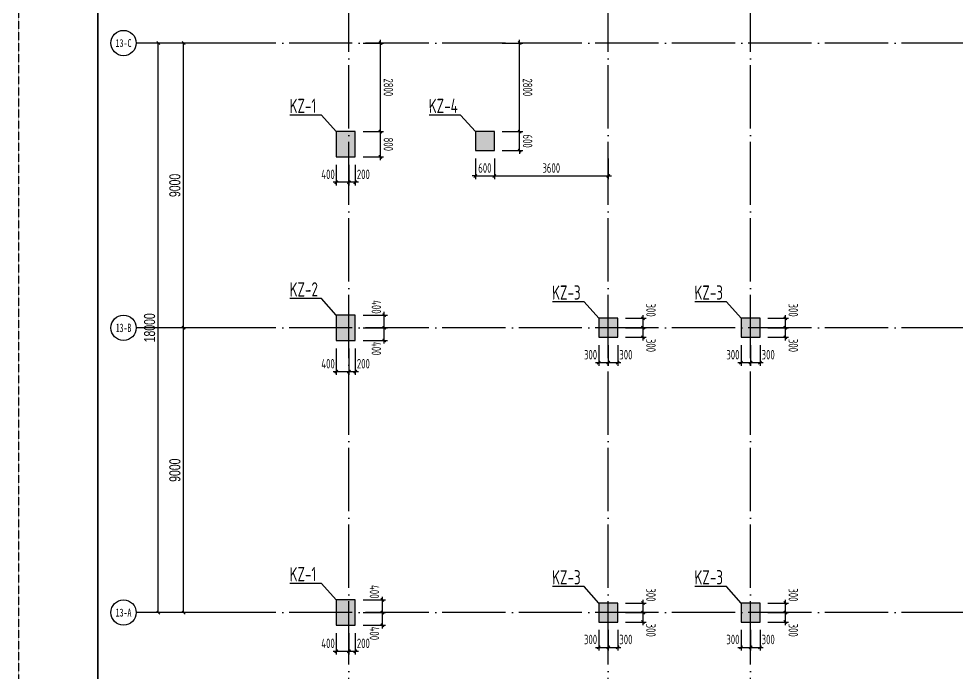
# Model space of a CAD drawing. Extents: x -67167 to 417929, y -86205 to 407116.
# Drawn here: x 73505 to 103177, y 113788 to 134472 of the extents above; entities that cross this region are included whole.
import ezdxf
from ezdxf.enums import TextEntityAlignment as Align

# ---------------------------------------------------------------- set-up
doc = ezdxf.new("R2010")
doc.units = 0
doc.header["$LTSCALE"] = 1000
doc.linetypes.add('DASH', pattern=[0.35, 0.25, -0.1])
doc.linetypes.add('DOTE', pattern=[2.42, 2, -0.2, 0.02, -0.2])
doc.layers.get('Defpoints').update_dxf_attribs({"color": 165})
for name, color, linetype in [('AXIS', 3, 'DOTE'), ('AXIS_TEXT', 7, 'Continuous'), ('COLU', 6, 'Continuous'), ('COLU_DIM', 3, 'Continuous'), ('COLU_HATCH', 251, 'Continuous'), ('COLU_NUM', 7, 'Continuous'), ('DIM', 3, 'Continuous'), ('s-beam', 4, 'DASH'), ('X-104 13#平面$0$01-标注_轴线坐标', 132, 'Continuous'), ('X-104 13#平面$0$02-TEXT_轴号', 7, 'Continuous')]:
    doc.layers.add(name, color=color, linetype=linetype)
doc.styles.add('COMPLEX', font='COMPLEX')
doc.styles.add('TSSD_Bold', font='tssdeng2.shx', dxfattribs={"width": 0.7, "bigfont": 'china.shx'})
doc.styles.add('TSSD_Dimension', font='Tssdeng.shx', dxfattribs={"width": 0.7, "bigfont": 'hztxt.shx'})
doc.styles.add('X-104 13#平面$0$_TCH_AXIS', font='STXIHEI.TTF', dxfattribs={"width": 0.75})
doc.styles.add('X-104 13#平面$0$_TCH_DIM_T3', font='', dxfattribs={"width": 0.705882})
doc.styles.get('X-104 13#平面$0$_TCH_DIM_T3').set_extended_font_data('FZXiHei I-Z08S')
doc.dimstyles.new('TSSD_100_100', dxfattribs={"dimtxt": 300, "dimasz": 100, "dimexe": 100, "dimexo": 250, "dimgap": 100, "dimtad": 1, "dimdec": 0, "dimzin": 0, "dimdsep": 46, "dimtxsty": 'TSSD_Dimension', "dimblk": 'ARCHTICK', "dimblk1": 'ARCHTICK', "dimblk2": 'ARCHTICK', "dimcen": 0, "dimdle": 100, "dimclrt": 7, "dimadec": 0, "dimazin": 0, "dimtfac": 1, "dimtdec": 0, "dimtix": 1, "dimtmove": 2, "dimatfit": 3, "dimfxl": 1, "dimtolj": 1, "dimtzin": 0, "dimarcsym": 0})
doc.dimstyles.new('X-104 13#平面$0$_TCH_ARCH&&100', dxfattribs={"dimtxt": 350, "dimasz": 100, "dimexe": 250, "dimexo": 300, "dimgap": 100, "dimtad": 1, "dimdec": 0, "dimzin": 0, "dimdsep": 46, "dimtxsty": 'X-104 13#平面$0$_TCH_DIM_T3', "dimblk": 'X-104 13#平面$0$_ArchTick', "dimcen": 0.09, "dimclrt": 7, "dimazin": 2, "dimtfac": 1, "dimtdec": 0, "dimtix": 1, "dimtmove": 2, "dimatfit": 3, "dimfxl": 1, "dimtolj": 1, "dimtzin": 0, "dimarcsym": 0})

# ---------------------------------------------------------------- blocks, each defined once
blk = doc.blocks.new('_AXISO')
blk.add_circle((0, 0), 0.5)
at = {"layer": 'AXIS_TEXT', "style": 'COMPLEX', "width": 1.041667}
blk.add_attdef('A', text='', height=0.56, dxfattribs=at).set_placement((-0.25, -0.28), (0.25, -0.28), align=Align.FIT)
blk = doc.blocks.new('X-104 13#平面$0$_ArchTick')
at = {"color": 0, "linetype": 'ByBlock', "const_width": 0.4}
blk.add_lwpolyline([(-0.5, -0.5), (0.5, 0.5)], dxfattribs=at)
blk = doc.blocks.new('*D132')
at = {"layer": 'Defpoints', "color": 0, "transparency": 16777216}
for p in [(77917, 133705), (81217, 133705), (81217, 115705)]:
    blk.add_point(p, dxfattribs=at)
at = {"layer": 'X-104 13#平面$0$01-标注_轴线坐标', "color": 0, "lineweight": -2, "transparency": 16777216}
for p, q in [((80917, 133705), (77667, 133705)), ((77917, 115705), (77917, 133705)), ((80917, 115705), (77667, 115705))]:
    blk.add_line(p, q, dxfattribs=at)
at = {"layer": 'X-104 13#平面$0$01-标注_轴线坐标', "color": 0, "lineweight": -2, "transparency": 16777216, "xscale": 100, "yscale": 100, "zscale": 100}
for p, rotation in [((77917, 133705), 90), ((77917, 115705), 270)]:
    blk.add_blockref('X-104 13#平面$0$_ArchTick', p, dxfattribs=dict(at, rotation=rotation))
at = {"layer": 'X-104 13#平面$0$01-标注_轴线坐标', "color": 7, "transparency": 16777216, "insert": (77642, 124705), "char_height": 350, "attachment_point": 5, "rotation": 90, "style": 'X-104 13#平面$0$_TCH_DIM_T3'}
blk.add_mtext('\\A1;18000', dxfattribs=at)
blk = doc.blocks.new('*D133')
at = {"layer": 'Defpoints', "color": 0, "transparency": 16777216}
for p in [(78717, 124705), (81217, 124705), (81217, 115705)]:
    blk.add_point(p, dxfattribs=at)
at = {"layer": 'X-104 13#平面$0$01-标注_轴线坐标', "color": 0, "lineweight": -2, "transparency": 16777216}
for p, q in [((80917, 124705), (78467, 124705)), ((78717, 115705), (78717, 124705)), ((80917, 115705), (78467, 115705))]:
    blk.add_line(p, q, dxfattribs=at)
at = {"layer": 'X-104 13#平面$0$01-标注_轴线坐标', "color": 0, "lineweight": -2, "transparency": 16777216, "xscale": 100, "yscale": 100, "zscale": 100}
for p, rotation in [((78717, 124705), 90), ((78717, 115705), 270)]:
    blk.add_blockref('X-104 13#平面$0$_ArchTick', p, dxfattribs=dict(at, rotation=rotation))
at = {"layer": 'X-104 13#平面$0$01-标注_轴线坐标', "color": 7, "transparency": 16777216, "insert": (78442, 120205), "char_height": 350, "attachment_point": 5, "rotation": 90, "style": 'X-104 13#平面$0$_TCH_DIM_T3'}
blk.add_mtext('\\A1;9000', dxfattribs=at)
blk = doc.blocks.new('*D134')
at = {"layer": 'Defpoints', "color": 0, "transparency": 16777216}
for p in [(78717, 133705), (81217, 133705), (81217, 124705)]:
    blk.add_point(p, dxfattribs=at)
at = {"layer": 'X-104 13#平面$0$01-标注_轴线坐标', "color": 0, "lineweight": -2, "transparency": 16777216}
for p, q in [((80917, 133705), (78467, 133705)), ((78717, 124705), (78717, 133705)), ((80917, 124705), (78467, 124705))]:
    blk.add_line(p, q, dxfattribs=at)
at = {"layer": 'X-104 13#平面$0$01-标注_轴线坐标', "color": 0, "lineweight": -2, "transparency": 16777216, "xscale": 100, "yscale": 100, "zscale": 100}
for p, rotation in [((78717, 133705), 90), ((78717, 124705), 270)]:
    blk.add_blockref('X-104 13#平面$0$_ArchTick', p, dxfattribs=dict(at, rotation=rotation))
at = {"layer": 'X-104 13#平面$0$01-标注_轴线坐标', "color": 7, "transparency": 16777216, "insert": (78442, 129205), "char_height": 350, "attachment_point": 5, "rotation": 90, "style": 'X-104 13#平面$0$_TCH_DIM_T3'}
blk.add_mtext('\\A1;9000', dxfattribs=at)
blk = doc.blocks.new('图框-A1')
for points, const_width in [([(0, 0), (841, 0), (841, 594), (0, 594)], 0.05), ([(766, 584), (25, 584), (25, 10), (766, 10)], 0.5)]:
    blk.add_lwpolyline(points, close=True, dxfattribs=dict(const_width=const_width))
at = {"const_width": 0.05}
blk.add_lwpolyline([(0, 297), (2, 297)], dxfattribs=at)
blk = doc.blocks.new('_ArchTick')
at = {"color": 0, "linetype": 'ByBlock', "const_width": 0.4}
blk.add_lwpolyline([(-0.5, -0.5), (0.5, 0.5)], dxfattribs=at)
blk = doc.blocks.new('*D156')
at = {"layer": 'COLU_DIM', "color": 0, "lineweight": -2, "transparency": 16777216}
for p, q in [((83542, 129855), (83542, 129205)), ((83942, 129855), (83942, 129205)), ((84042, 129305), (83442, 129305))]:
    blk.add_line(p, q, dxfattribs=at)
at = {"layer": 'Defpoints', "color": 0, "transparency": 16777216}
for p in [(83542, 130105), (83942, 130105), (83542, 129305)]:
    blk.add_point(p, dxfattribs=at)
at = {"layer": 'COLU_DIM', "color": 0, "lineweight": -2, "transparency": 16777216, "xscale": 100, "yscale": 100, "zscale": 100}
for p, rotation in [((83542, 129305), 180.0000006761821), ((83942, 129305), 6.761820703360399e-07)]:
    blk.add_blockref('_ArchTick', p, dxfattribs=dict(at, rotation=rotation))
at = {"layer": 'COLU_DIM', "color": 7, "transparency": 16777216, "insert": (83284, 129555), "char_height": 300, "attachment_point": 5, "rotation": 0, "style": 'TSSD_Dimension'}
blk.add_mtext('\\A1;400', dxfattribs=at)
blk = doc.blocks.new('*D157')
at = {"layer": 'COLU_DIM', "color": 0, "lineweight": -2, "transparency": 16777216}
for p, q in [((84392, 130905), (85042, 130905)), ((84942, 130005), (84942, 131005)), ((84392, 130105), (85042, 130105))]:
    blk.add_line(p, q, dxfattribs=at)
at = {"layer": 'Defpoints', "color": 0, "transparency": 16777216}
for p in [(84142, 130905), (84942, 130905), (84142, 130105)]:
    blk.add_point(p, dxfattribs=at)
at = {"layer": 'COLU_DIM', "color": 0, "lineweight": -2, "transparency": 16777216, "xscale": 100, "yscale": 100, "zscale": 100}
for p, rotation in [((84942, 130905), 90.00000067659894), ((84942, 130105), 270.0000006765989)]:
    blk.add_blockref('_ArchTick', p, dxfattribs=dict(at, rotation=rotation))
at = {"layer": 'COLU_DIM', "color": 7, "transparency": 16777216, "insert": (85192, 130505), "char_height": 300, "attachment_point": 5, "rotation": 270, "style": 'TSSD_Dimension'}
blk.add_mtext('\\A1;800', dxfattribs=at)
blk = doc.blocks.new('*D158')
at = {"layer": 'COLU_DIM', "color": 0, "lineweight": -2, "transparency": 16777216}
for p, q in [((87942, 130055), (87942, 129405)), ((88542, 130055), (88542, 129405)), ((87942, 129505), (87842, 129505)), ((87942, 129505), (88542, 129505)), ((88542, 129505), (88642, 129505))]:
    blk.add_line(p, q, dxfattribs=at)
at = {"layer": 'Defpoints', "color": 0, "transparency": 16777216}
for p in [(87942, 130305), (88542, 130305), (88542, 129505)]:
    blk.add_point(p, dxfattribs=at)
at = {"layer": 'COLU_DIM', "color": 0, "lineweight": -2, "transparency": 16777216, "xscale": 100, "yscale": 100, "zscale": 100}
for p, rotation in [((87942, 129505), 6.761820703360399e-07), ((88542, 129505), 180.0000006761821)]:
    blk.add_blockref('_ArchTick', p, dxfattribs=dict(at, rotation=rotation))
at = {"layer": 'COLU_DIM', "color": 7, "transparency": 16777216, "insert": (88242, 129755), "char_height": 300, "attachment_point": 5, "rotation": 0, "style": 'TSSD_Dimension'}
blk.add_mtext('\\A1;600', dxfattribs=at)
blk = doc.blocks.new('*D159')
at = {"layer": 'COLU_DIM', "color": 0, "lineweight": -2, "transparency": 16777216}
for p, q in [((88792, 130905), (89442, 130905)), ((89342, 130905), (89342, 131005)), ((89342, 130305), (89342, 130905)), ((88792, 130305), (89442, 130305)), ((89342, 130305), (89342, 130205))]:
    blk.add_line(p, q, dxfattribs=at)
at = {"layer": 'Defpoints', "color": 0, "transparency": 16777216}
for p in [(88542, 130905), (89342, 130905), (88542, 130305)]:
    blk.add_point(p, dxfattribs=at)
at = {"layer": 'COLU_DIM', "color": 0, "lineweight": -2, "transparency": 16777216, "xscale": 100, "yscale": 100, "zscale": 100}
for p, rotation in [((89342, 130905), 270.0000006765989), ((89342, 130305), 90.00000067659894)]:
    blk.add_blockref('_ArchTick', p, dxfattribs=dict(at, rotation=rotation))
at = {"layer": 'COLU_DIM', "color": 7, "transparency": 16777216, "insert": (89592, 130605), "char_height": 300, "attachment_point": 5, "rotation": 270, "style": 'TSSD_Dimension'}
blk.add_mtext('\\A1;600', dxfattribs=at)
blk = doc.blocks.new('*D162')
at = {"layer": 'COLU_DIM', "color": 0, "lineweight": -2, "transparency": 16777216}
for p, q in [((91842, 124155), (91842, 123505)), ((92142, 124155), (92142, 123505)), ((91742, 123605), (92242, 123605))]:
    blk.add_line(p, q, dxfattribs=at)
at = {"layer": 'Defpoints', "color": 0, "transparency": 16777216}
for p in [(91842, 124405), (92142, 124405), (92142, 123605)]:
    blk.add_point(p, dxfattribs=at)
at = {"layer": 'COLU_DIM', "color": 0, "lineweight": -2, "transparency": 16777216, "xscale": 100, "yscale": 100, "zscale": 100}
for p, rotation in [((91842, 123605), 180.0000006761821), ((92142, 123605), 6.761820577246511e-07)]:
    blk.add_blockref('_ArchTick', p, dxfattribs=dict(at, rotation=rotation))
at = {"layer": 'COLU_DIM', "color": 7, "transparency": 16777216, "insert": (91584, 123855), "char_height": 300, "attachment_point": 5, "rotation": 0, "style": 'TSSD_Dimension'}
blk.add_mtext('\\A1;300', dxfattribs=at)
blk = doc.blocks.new('*D163')
at = {"layer": 'COLU_DIM', "color": 0, "lineweight": -2, "transparency": 16777216}
for p, q in [((92142, 124155), (92142, 123505)), ((92442, 124155), (92442, 123505)), ((92042, 123605), (92542, 123605))]:
    blk.add_line(p, q, dxfattribs=at)
at = {"layer": 'Defpoints', "color": 0, "transparency": 16777216}
for p in [(92142, 124405), (92442, 124405), (92442, 123605)]:
    blk.add_point(p, dxfattribs=at)
at = {"layer": 'COLU_DIM', "color": 0, "lineweight": -2, "transparency": 16777216, "xscale": 100, "yscale": 100, "zscale": 100}
for p, rotation in [((92142, 123605), 180.0000006761821), ((92442, 123605), 6.761820577246511e-07)]:
    blk.add_blockref('_ArchTick', p, dxfattribs=dict(at, rotation=rotation))
at = {"layer": 'COLU_DIM', "color": 7, "transparency": 16777216, "insert": (92700, 123855), "char_height": 300, "attachment_point": 5, "rotation": 0, "style": 'TSSD_Dimension'}
blk.add_mtext('\\A1;300', dxfattribs=at)
blk = doc.blocks.new('*D164')
at = {"layer": 'COLU_DIM', "color": 0, "lineweight": -2, "transparency": 16777216}
for p, q in [((92692, 124705), (93342, 124705)), ((93242, 124305), (93242, 124805)), ((92692, 124405), (93342, 124405))]:
    blk.add_line(p, q, dxfattribs=at)
at = {"layer": 'Defpoints', "color": 0, "transparency": 16777216}
for p in [(92442, 124705), (93242, 124705), (92442, 124405)]:
    blk.add_point(p, dxfattribs=at)
at = {"layer": 'COLU_DIM', "color": 0, "lineweight": -2, "transparency": 16777216, "xscale": 100, "yscale": 100, "zscale": 100}
for p, rotation in [((93242, 124705), 90.00000067659894), ((93242, 124405), 270.0000006765989)]:
    blk.add_blockref('_ArchTick', p, dxfattribs=dict(at, rotation=rotation))
at = {"layer": 'COLU_DIM', "color": 7, "transparency": 16777216, "insert": (93492, 124147), "char_height": 300, "attachment_point": 5, "rotation": 270, "style": 'TSSD_Dimension'}
blk.add_mtext('\\A1;300', dxfattribs=at)
blk = doc.blocks.new('*D165')
at = {"layer": 'COLU_DIM', "color": 0, "lineweight": -2, "transparency": 16777216}
for p, q in [((92692, 125005), (93342, 125005)), ((93242, 124605), (93242, 125105)), ((92692, 124705), (93342, 124705))]:
    blk.add_line(p, q, dxfattribs=at)
at = {"layer": 'Defpoints', "color": 0, "transparency": 16777216}
for p in [(92442, 125005), (93242, 125005), (92442, 124705)]:
    blk.add_point(p, dxfattribs=at)
at = {"layer": 'COLU_DIM', "color": 0, "lineweight": -2, "transparency": 16777216, "xscale": 100, "yscale": 100, "zscale": 100}
for p, rotation in [((93242, 125005), 90.00000067659894), ((93242, 124705), 270.0000006765989)]:
    blk.add_blockref('_ArchTick', p, dxfattribs=dict(at, rotation=rotation))
at = {"layer": 'COLU_DIM', "color": 7, "transparency": 16777216, "insert": (93492, 125263), "char_height": 300, "attachment_point": 5, "rotation": 270, "style": 'TSSD_Dimension'}
blk.add_mtext('\\A1;300', dxfattribs=at)
blk = doc.blocks.new('*D166')
at = {"layer": 'COLU_DIM', "color": 0, "lineweight": -2, "transparency": 16777216}
for p, q in [((91842, 115155), (91842, 114505)), ((92142, 115155), (92142, 114505)), ((91742, 114605), (92242, 114605))]:
    blk.add_line(p, q, dxfattribs=at)
at = {"layer": 'Defpoints', "color": 0, "transparency": 16777216}
for p in [(91842, 115405), (92142, 115405), (92142, 114605)]:
    blk.add_point(p, dxfattribs=at)
at = {"layer": 'COLU_DIM', "color": 0, "lineweight": -2, "transparency": 16777216, "xscale": 100, "yscale": 100, "zscale": 100}
for p, rotation in [((91842, 114605), 180.0000006761821), ((92142, 114605), 6.761820577246511e-07)]:
    blk.add_blockref('_ArchTick', p, dxfattribs=dict(at, rotation=rotation))
at = {"layer": 'COLU_DIM', "color": 7, "transparency": 16777216, "insert": (91584, 114855), "char_height": 300, "attachment_point": 5, "rotation": 0, "style": 'TSSD_Dimension'}
blk.add_mtext('\\A1;300', dxfattribs=at)
blk = doc.blocks.new('*D167')
at = {"layer": 'COLU_DIM', "color": 0, "lineweight": -2, "transparency": 16777216}
for p, q in [((92142, 115155), (92142, 114505)), ((92442, 115155), (92442, 114505)), ((92042, 114605), (92542, 114605))]:
    blk.add_line(p, q, dxfattribs=at)
at = {"layer": 'Defpoints', "color": 0, "transparency": 16777216}
for p in [(92142, 115405), (92442, 115405), (92442, 114605)]:
    blk.add_point(p, dxfattribs=at)
at = {"layer": 'COLU_DIM', "color": 0, "lineweight": -2, "transparency": 16777216, "xscale": 100, "yscale": 100, "zscale": 100}
for p, rotation in [((92142, 114605), 180.0000006761821), ((92442, 114605), 6.761820577246511e-07)]:
    blk.add_blockref('_ArchTick', p, dxfattribs=dict(at, rotation=rotation))
at = {"layer": 'COLU_DIM', "color": 7, "transparency": 16777216, "insert": (92700, 114855), "char_height": 300, "attachment_point": 5, "rotation": 0, "style": 'TSSD_Dimension'}
blk.add_mtext('\\A1;300', dxfattribs=at)
blk = doc.blocks.new('*D168')
at = {"layer": 'COLU_DIM', "color": 0, "lineweight": -2, "transparency": 16777216}
for p, q in [((93242, 115305), (93242, 115805)), ((92692, 115705), (93342, 115705)), ((92692, 115405), (93342, 115405))]:
    blk.add_line(p, q, dxfattribs=at)
at = {"layer": 'Defpoints', "color": 0, "transparency": 16777216}
for p in [(92442, 115705), (93242, 115705), (92442, 115405)]:
    blk.add_point(p, dxfattribs=at)
at = {"layer": 'COLU_DIM', "color": 0, "lineweight": -2, "transparency": 16777216, "xscale": 100, "yscale": 100, "zscale": 100}
for p, rotation in [((93242, 115705), 90.00000067659894), ((93242, 115405), 270.0000006765989)]:
    blk.add_blockref('_ArchTick', p, dxfattribs=dict(at, rotation=rotation))
at = {"layer": 'COLU_DIM', "color": 7, "transparency": 16777216, "insert": (93492, 115147), "char_height": 300, "attachment_point": 5, "rotation": 270, "style": 'TSSD_Dimension'}
blk.add_mtext('\\A1;300', dxfattribs=at)
blk = doc.blocks.new('*D169')
at = {"layer": 'COLU_DIM', "color": 0, "lineweight": -2, "transparency": 16777216}
for p, q in [((93242, 115605), (93242, 116105)), ((92692, 116005), (93342, 116005)), ((92692, 115705), (93342, 115705))]:
    blk.add_line(p, q, dxfattribs=at)
at = {"layer": 'Defpoints', "color": 0, "transparency": 16777216}
for p in [(92442, 116005), (93242, 116005), (92442, 115705)]:
    blk.add_point(p, dxfattribs=at)
at = {"layer": 'COLU_DIM', "color": 0, "lineweight": -2, "transparency": 16777216, "xscale": 100, "yscale": 100, "zscale": 100}
for p, rotation in [((93242, 116005), 90.00000067659894), ((93242, 115705), 270.0000006765989)]:
    blk.add_blockref('_ArchTick', p, dxfattribs=dict(at, rotation=rotation))
at = {"layer": 'COLU_DIM', "color": 7, "transparency": 16777216, "insert": (93492, 116263), "char_height": 300, "attachment_point": 5, "rotation": 270, "style": 'TSSD_Dimension'}
blk.add_mtext('\\A1;300', dxfattribs=at)
blk = doc.blocks.new('*D170')
at = {"layer": 'COLU_DIM', "color": 0, "lineweight": -2, "transparency": 16777216}
for p, q in [((96342, 115155), (96342, 114505)), ((96642, 115155), (96642, 114505)), ((96242, 114605), (96742, 114605))]:
    blk.add_line(p, q, dxfattribs=at)
at = {"layer": 'Defpoints', "color": 0, "transparency": 16777216}
for p in [(96342, 115405), (96642, 115405), (96642, 114605)]:
    blk.add_point(p, dxfattribs=at)
at = {"layer": 'COLU_DIM', "color": 0, "lineweight": -2, "transparency": 16777216, "xscale": 100, "yscale": 100, "zscale": 100}
for p, rotation in [((96342, 114605), 180.0000006761821), ((96642, 114605), 6.761820577246511e-07)]:
    blk.add_blockref('_ArchTick', p, dxfattribs=dict(at, rotation=rotation))
at = {"layer": 'COLU_DIM', "color": 7, "transparency": 16777216, "insert": (96084, 114855), "char_height": 300, "attachment_point": 5, "rotation": 0, "style": 'TSSD_Dimension'}
blk.add_mtext('\\A1;300', dxfattribs=at)
blk = doc.blocks.new('*D171')
at = {"layer": 'COLU_DIM', "color": 0, "lineweight": -2, "transparency": 16777216}
for p, q in [((96642, 115155), (96642, 114505)), ((96942, 115155), (96942, 114505)), ((96542, 114605), (97042, 114605))]:
    blk.add_line(p, q, dxfattribs=at)
at = {"layer": 'Defpoints', "color": 0, "transparency": 16777216}
for p in [(96642, 115405), (96942, 115405), (96942, 114605)]:
    blk.add_point(p, dxfattribs=at)
at = {"layer": 'COLU_DIM', "color": 0, "lineweight": -2, "transparency": 16777216, "xscale": 100, "yscale": 100, "zscale": 100}
for p, rotation in [((96642, 114605), 180.0000006761821), ((96942, 114605), 6.761820577246511e-07)]:
    blk.add_blockref('_ArchTick', p, dxfattribs=dict(at, rotation=rotation))
at = {"layer": 'COLU_DIM', "color": 7, "transparency": 16777216, "insert": (97200, 114855), "char_height": 300, "attachment_point": 5, "rotation": 0, "style": 'TSSD_Dimension'}
blk.add_mtext('\\A1;300', dxfattribs=at)
blk = doc.blocks.new('*D172')
at = {"layer": 'COLU_DIM', "color": 0, "lineweight": -2, "transparency": 16777216}
for p, q in [((97742, 115305), (97742, 115805)), ((97192, 115705), (97842, 115705)), ((97192, 115405), (97842, 115405))]:
    blk.add_line(p, q, dxfattribs=at)
at = {"layer": 'Defpoints', "color": 0, "transparency": 16777216}
for p in [(96942, 115705), (97742, 115705), (96942, 115405)]:
    blk.add_point(p, dxfattribs=at)
at = {"layer": 'COLU_DIM', "color": 0, "lineweight": -2, "transparency": 16777216, "xscale": 100, "yscale": 100, "zscale": 100}
for p, rotation in [((97742, 115705), 90.00000067659894), ((97742, 115405), 270.0000006765989)]:
    blk.add_blockref('_ArchTick', p, dxfattribs=dict(at, rotation=rotation))
at = {"layer": 'COLU_DIM', "color": 7, "transparency": 16777216, "insert": (97992, 115147), "char_height": 300, "attachment_point": 5, "rotation": 270, "style": 'TSSD_Dimension'}
blk.add_mtext('\\A1;300', dxfattribs=at)
blk = doc.blocks.new('*D173')
at = {"layer": 'COLU_DIM', "color": 0, "lineweight": -2, "transparency": 16777216}
for p, q in [((97742, 115605), (97742, 116105)), ((97192, 116005), (97842, 116005)), ((97192, 115705), (97842, 115705))]:
    blk.add_line(p, q, dxfattribs=at)
at = {"layer": 'Defpoints', "color": 0, "transparency": 16777216}
for p in [(96942, 116005), (97742, 116005), (96942, 115705)]:
    blk.add_point(p, dxfattribs=at)
at = {"layer": 'COLU_DIM', "color": 0, "lineweight": -2, "transparency": 16777216, "xscale": 100, "yscale": 100, "zscale": 100}
for p, rotation in [((97742, 116005), 90.00000067659894), ((97742, 115705), 270.0000006765989)]:
    blk.add_blockref('_ArchTick', p, dxfattribs=dict(at, rotation=rotation))
at = {"layer": 'COLU_DIM', "color": 7, "transparency": 16777216, "insert": (97992, 116263), "char_height": 300, "attachment_point": 5, "rotation": 270, "style": 'TSSD_Dimension'}
blk.add_mtext('\\A1;300', dxfattribs=at)
blk = doc.blocks.new('*D186')
at = {"layer": 'COLU_DIM', "color": 0, "lineweight": -2, "transparency": 16777216}
for p, q in [((96342, 124155), (96342, 123505)), ((96642, 124155), (96642, 123505)), ((96242, 123605), (96742, 123605))]:
    blk.add_line(p, q, dxfattribs=at)
at = {"layer": 'Defpoints', "color": 0, "transparency": 16777216}
for p in [(96342, 124405), (96642, 124405), (96642, 123605)]:
    blk.add_point(p, dxfattribs=at)
at = {"layer": 'COLU_DIM', "color": 0, "lineweight": -2, "transparency": 16777216, "xscale": 100, "yscale": 100, "zscale": 100}
for p, rotation in [((96342, 123605), 180.0000006761821), ((96642, 123605), 6.761820577246511e-07)]:
    blk.add_blockref('_ArchTick', p, dxfattribs=dict(at, rotation=rotation))
at = {"layer": 'COLU_DIM', "color": 7, "transparency": 16777216, "insert": (96084, 123855), "char_height": 300, "attachment_point": 5, "rotation": 0, "style": 'TSSD_Dimension'}
blk.add_mtext('\\A1;300', dxfattribs=at)
blk = doc.blocks.new('*D187')
at = {"layer": 'COLU_DIM', "color": 0, "lineweight": -2, "transparency": 16777216}
for p, q in [((96642, 124155), (96642, 123505)), ((96942, 124155), (96942, 123505)), ((96542, 123605), (97042, 123605))]:
    blk.add_line(p, q, dxfattribs=at)
at = {"layer": 'Defpoints', "color": 0, "transparency": 16777216}
for p in [(96642, 124405), (96942, 124405), (96942, 123605)]:
    blk.add_point(p, dxfattribs=at)
at = {"layer": 'COLU_DIM', "color": 0, "lineweight": -2, "transparency": 16777216, "xscale": 100, "yscale": 100, "zscale": 100}
for p, rotation in [((96642, 123605), 180.0000006761821), ((96942, 123605), 6.761820577246511e-07)]:
    blk.add_blockref('_ArchTick', p, dxfattribs=dict(at, rotation=rotation))
at = {"layer": 'COLU_DIM', "color": 7, "transparency": 16777216, "insert": (97200, 123855), "char_height": 300, "attachment_point": 5, "rotation": 0, "style": 'TSSD_Dimension'}
blk.add_mtext('\\A1;300', dxfattribs=at)
blk = doc.blocks.new('*D188')
at = {"layer": 'COLU_DIM', "color": 0, "lineweight": -2, "transparency": 16777216}
for p, q in [((97192, 124705), (97842, 124705)), ((97742, 124305), (97742, 124805)), ((97192, 124405), (97842, 124405))]:
    blk.add_line(p, q, dxfattribs=at)
at = {"layer": 'Defpoints', "color": 0, "transparency": 16777216}
for p in [(96942, 124705), (97742, 124705), (96942, 124405)]:
    blk.add_point(p, dxfattribs=at)
at = {"layer": 'COLU_DIM', "color": 0, "lineweight": -2, "transparency": 16777216, "xscale": 100, "yscale": 100, "zscale": 100}
for p, rotation in [((97742, 124705), 90.00000067659894), ((97742, 124405), 270.0000006765989)]:
    blk.add_blockref('_ArchTick', p, dxfattribs=dict(at, rotation=rotation))
at = {"layer": 'COLU_DIM', "color": 7, "transparency": 16777216, "insert": (97992, 124147), "char_height": 300, "attachment_point": 5, "rotation": 270, "style": 'TSSD_Dimension'}
blk.add_mtext('\\A1;300', dxfattribs=at)
blk = doc.blocks.new('*D189')
at = {"layer": 'COLU_DIM', "color": 0, "lineweight": -2, "transparency": 16777216}
for p, q in [((97192, 125005), (97842, 125005)), ((97742, 124605), (97742, 125105)), ((97192, 124705), (97842, 124705))]:
    blk.add_line(p, q, dxfattribs=at)
at = {"layer": 'Defpoints', "color": 0, "transparency": 16777216}
for p in [(96942, 125005), (97742, 125005), (96942, 124705)]:
    blk.add_point(p, dxfattribs=at)
at = {"layer": 'COLU_DIM', "color": 0, "lineweight": -2, "transparency": 16777216, "xscale": 100, "yscale": 100, "zscale": 100}
for p, rotation in [((97742, 125005), 90.00000067659894), ((97742, 124705), 270.0000006765989)]:
    blk.add_blockref('_ArchTick', p, dxfattribs=dict(at, rotation=rotation))
at = {"layer": 'COLU_DIM', "color": 7, "transparency": 16777216, "insert": (97992, 125263), "char_height": 300, "attachment_point": 5, "rotation": 270, "style": 'TSSD_Dimension'}
blk.add_mtext('\\A1;300', dxfattribs=at)
blk = doc.blocks.new('*D202')
at = {"layer": 'COLU_DIM', "color": 0, "lineweight": -2, "transparency": 16777216}
for p, q in [((83942, 129855), (83942, 129205)), ((84142, 129855), (84142, 129205)), ((84242, 129305), (83842, 129305))]:
    blk.add_line(p, q, dxfattribs=at)
at = {"layer": 'Defpoints', "color": 0, "transparency": 16777216}
for p in [(83942, 130105), (84142, 130105), (83942, 129305)]:
    blk.add_point(p, dxfattribs=at)
at = {"layer": 'COLU_DIM', "color": 0, "lineweight": -2, "transparency": 16777216, "xscale": 100, "yscale": 100, "zscale": 100}
for p, rotation in [((83942, 129305), 180.0000006761821), ((84142, 129305), 6.761820703360399e-07)]:
    blk.add_blockref('_ArchTick', p, dxfattribs=dict(at, rotation=rotation))
at = {"layer": 'COLU_DIM', "color": 7, "transparency": 16777216, "insert": (84400, 129555), "char_height": 300, "attachment_point": 5, "rotation": 0, "style": 'TSSD_Dimension'}
blk.add_mtext('\\A1;200', dxfattribs=at)
blk = doc.blocks.new('*D203')
at = {"layer": 'Defpoints', "color": 0, "transparency": 16777216}
for p in [(84142, 133705), (84942, 133705), (84142, 130905)]:
    blk.add_point(p, dxfattribs=at)
at = {"layer": 'DIM', "color": 0, "lineweight": -2, "transparency": 16777216}
for p, q in [((84392, 133705), (85042, 133705)), ((84942, 130805), (84942, 133805)), ((84392, 130905), (85042, 130905))]:
    blk.add_line(p, q, dxfattribs=at)
at = {"layer": 'DIM', "color": 0, "lineweight": -2, "transparency": 16777216, "xscale": 100, "yscale": 100, "zscale": 100}
for p, rotation in [((84942, 133705), 90.00000067659894), ((84942, 130905), 270.0000006765989)]:
    blk.add_blockref('_ArchTick', p, dxfattribs=dict(at, rotation=rotation))
at = {"layer": 'DIM', "color": 7, "transparency": 16777216, "insert": (85192, 132305), "char_height": 300, "attachment_point": 5, "rotation": 270, "style": 'TSSD_Dimension'}
blk.add_mtext('\\A1;2800', dxfattribs=at)
blk = doc.blocks.new('*D204')
at = {"layer": 'Defpoints', "color": 0, "transparency": 16777216}
for p in [(88542, 133705), (89342, 133705), (88542, 130905)]:
    blk.add_point(p, dxfattribs=at)
at = {"layer": 'DIM', "color": 0, "lineweight": -2, "transparency": 16777216}
for p, q in [((88792, 133705), (89442, 133705)), ((89342, 130805), (89342, 133805)), ((88792, 130905), (89442, 130905))]:
    blk.add_line(p, q, dxfattribs=at)
at = {"layer": 'DIM', "color": 0, "lineweight": -2, "transparency": 16777216, "xscale": 100, "yscale": 100, "zscale": 100}
for p, rotation in [((89342, 133705), 90.00000067659894), ((89342, 130905), 270.0000006765989)]:
    blk.add_blockref('_ArchTick', p, dxfattribs=dict(at, rotation=rotation))
at = {"layer": 'DIM', "color": 7, "transparency": 16777216, "insert": (89592, 132305), "char_height": 300, "attachment_point": 5, "rotation": 270, "style": 'TSSD_Dimension'}
blk.add_mtext('\\A1;2800', dxfattribs=at)
blk = doc.blocks.new('*D205')
at = {"layer": 'Defpoints', "color": 0, "transparency": 16777216}
for p in [(88542, 130305), (92142, 130305), (92142, 129505)]:
    blk.add_point(p, dxfattribs=at)
at = {"layer": 'DIM', "color": 0, "lineweight": -2, "transparency": 16777216}
for p, q in [((88542, 130055), (88542, 129405)), ((92142, 130055), (92142, 129405)), ((88442, 129505), (92242, 129505))]:
    blk.add_line(p, q, dxfattribs=at)
at = {"layer": 'DIM', "color": 0, "lineweight": -2, "transparency": 16777216, "xscale": 100, "yscale": 100, "zscale": 100}
for p, rotation in [((88542, 129505), 180.0000006761821), ((92142, 129505), 6.761820577246511e-07)]:
    blk.add_blockref('_ArchTick', p, dxfattribs=dict(at, rotation=rotation))
at = {"layer": 'DIM', "color": 7, "transparency": 16777216, "insert": (90342, 129755), "char_height": 300, "attachment_point": 5, "rotation": 0, "style": 'TSSD_Dimension'}
blk.add_mtext('\\A1;3600', dxfattribs=at)
blk = doc.blocks.new('*D206')
at = {"layer": 'Defpoints', "color": 0, "transparency": 16777216}
for p in [(83542, 124305), (83942, 124305), (83942, 123319)]:
    blk.add_point(p, dxfattribs=at)
at = {"layer": 'DIM', "color": 0, "lineweight": -2, "transparency": 16777216}
for p, q in [((83542, 124055), (83542, 123219)), ((83942, 124055), (83942, 123219)), ((83442, 123319), (84042, 123319))]:
    blk.add_line(p, q, dxfattribs=at)
at = {"layer": 'DIM', "color": 0, "lineweight": -2, "transparency": 16777216, "xscale": 100, "yscale": 100, "zscale": 100}
for p, rotation in [((83542, 123319), 180.0000006761821), ((83942, 123319), 6.761820577246511e-07)]:
    blk.add_blockref('_ArchTick', p, dxfattribs=dict(at, rotation=rotation))
at = {"layer": 'DIM', "color": 7, "transparency": 16777216, "insert": (83284, 123569), "char_height": 300, "attachment_point": 5, "rotation": 0, "style": 'TSSD_Dimension'}
blk.add_mtext('\\A1;400', dxfattribs=at)
blk = doc.blocks.new('*D207')
at = {"layer": 'Defpoints', "color": 0, "transparency": 16777216}
for p in [(83942, 124305), (84142, 124305), (84142, 123319)]:
    blk.add_point(p, dxfattribs=at)
at = {"layer": 'DIM', "color": 0, "lineweight": -2, "transparency": 16777216}
for p, q in [((83942, 124055), (83942, 123219)), ((84142, 124055), (84142, 123219)), ((83842, 123319), (84242, 123319))]:
    blk.add_line(p, q, dxfattribs=at)
at = {"layer": 'DIM', "color": 0, "lineweight": -2, "transparency": 16777216, "xscale": 100, "yscale": 100, "zscale": 100}
for p, rotation in [((83942, 123319), 180.0000006761821), ((84142, 123319), 6.761820577246511e-07)]:
    blk.add_blockref('_ArchTick', p, dxfattribs=dict(at, rotation=rotation))
at = {"layer": 'DIM', "color": 7, "transparency": 16777216, "insert": (84400, 123569), "char_height": 300, "attachment_point": 5, "rotation": 0, "style": 'TSSD_Dimension'}
blk.add_mtext('\\A1;200', dxfattribs=at)
blk = doc.blocks.new('*D208')
at = {"layer": 'Defpoints', "color": 0, "transparency": 16777216}
for p in [(84142, 124705), (85060, 124705), (84142, 124305)]:
    blk.add_point(p, dxfattribs=at)
at = {"layer": 'DIM', "color": 0, "lineweight": -2, "transparency": 16777216}
for p, q in [((84392, 124705), (85160, 124705)), ((85060, 124205), (85060, 124805)), ((84392, 124305), (85160, 124305))]:
    blk.add_line(p, q, dxfattribs=at)
at = {"layer": 'DIM', "color": 0, "lineweight": -2, "transparency": 16777216, "xscale": 100, "yscale": 100, "zscale": 100}
for p, rotation in [((85060, 124705), 90.00000067659894), ((85060, 124305), 270.0000006765989)]:
    blk.add_blockref('_ArchTick', p, dxfattribs=dict(at, rotation=rotation))
at = {"layer": 'DIM', "color": 7, "transparency": 16777216, "insert": (84810, 124047), "char_height": 300, "attachment_point": 5, "rotation": 270, "style": 'TSSD_Dimension'}
blk.add_mtext('\\A1;400', dxfattribs=at)
blk = doc.blocks.new('*D209')
at = {"layer": 'Defpoints', "color": 0, "transparency": 16777216}
for p in [(84142, 125105), (85060, 125105), (84142, 124705)]:
    blk.add_point(p, dxfattribs=at)
at = {"layer": 'DIM', "color": 0, "lineweight": -2, "transparency": 16777216}
for p, q in [((84392, 125105), (85160, 125105)), ((85060, 124605), (85060, 125205)), ((84392, 124705), (85160, 124705))]:
    blk.add_line(p, q, dxfattribs=at)
at = {"layer": 'DIM', "color": 0, "lineweight": -2, "transparency": 16777216, "xscale": 100, "yscale": 100, "zscale": 100}
for p, rotation in [((85060, 125105), 90.00000067659894), ((85060, 124705), 270.0000006765989)]:
    blk.add_blockref('_ArchTick', p, dxfattribs=dict(at, rotation=rotation))
at = {"layer": 'DIM', "color": 7, "transparency": 16777216, "insert": (84810, 125363), "char_height": 300, "attachment_point": 5, "rotation": 270, "style": 'TSSD_Dimension'}
blk.add_mtext('\\A1;400', dxfattribs=at)
blk = doc.blocks.new('*D210')
at = {"layer": 'Defpoints', "color": 0, "transparency": 16777216}
for p in [(83542, 115305), (83942, 115305), (83942, 114482)]:
    blk.add_point(p, dxfattribs=at)
at = {"layer": 'DIM', "color": 0, "lineweight": -2, "transparency": 16777216}
for p, q in [((83542, 115055), (83542, 114382)), ((83942, 115055), (83942, 114382)), ((83442, 114482), (84042, 114482))]:
    blk.add_line(p, q, dxfattribs=at)
at = {"layer": 'DIM', "color": 0, "lineweight": -2, "transparency": 16777216, "xscale": 100, "yscale": 100, "zscale": 100}
for p, rotation in [((83542, 114482), 180.0000006761821), ((83942, 114482), 6.761820577246511e-07)]:
    blk.add_blockref('_ArchTick', p, dxfattribs=dict(at, rotation=rotation))
at = {"layer": 'DIM', "color": 7, "transparency": 16777216, "insert": (83284, 114732), "char_height": 300, "attachment_point": 5, "rotation": 0, "style": 'TSSD_Dimension'}
blk.add_mtext('\\A1;400', dxfattribs=at)
blk = doc.blocks.new('*D211')
at = {"layer": 'Defpoints', "color": 0, "transparency": 16777216}
for p in [(83942, 115305), (84142, 115305), (84142, 114482)]:
    blk.add_point(p, dxfattribs=at)
at = {"layer": 'DIM', "color": 0, "lineweight": -2, "transparency": 16777216}
for p, q in [((83942, 115055), (83942, 114382)), ((84142, 115055), (84142, 114382)), ((83842, 114482), (84242, 114482))]:
    blk.add_line(p, q, dxfattribs=at)
at = {"layer": 'DIM', "color": 0, "lineweight": -2, "transparency": 16777216, "xscale": 100, "yscale": 100, "zscale": 100}
for p, rotation in [((83942, 114482), 180.0000006761821), ((84142, 114482), 6.761820577246511e-07)]:
    blk.add_blockref('_ArchTick', p, dxfattribs=dict(at, rotation=rotation))
at = {"layer": 'DIM', "color": 7, "transparency": 16777216, "insert": (84400, 114732), "char_height": 300, "attachment_point": 5, "rotation": 0, "style": 'TSSD_Dimension'}
blk.add_mtext('\\A1;200', dxfattribs=at)
blk = doc.blocks.new('*D212')
at = {"layer": 'Defpoints', "color": 0, "transparency": 16777216}
for p in [(84142, 115705), (85001, 115705), (84142, 115305)]:
    blk.add_point(p, dxfattribs=at)
at = {"layer": 'DIM', "color": 0, "lineweight": -2, "transparency": 16777216}
for p, q in [((85001, 115205), (85001, 115805)), ((84392, 115705), (85101, 115705)), ((84392, 115305), (85101, 115305))]:
    blk.add_line(p, q, dxfattribs=at)
at = {"layer": 'DIM', "color": 0, "lineweight": -2, "transparency": 16777216, "xscale": 100, "yscale": 100, "zscale": 100}
for p, rotation in [((85001, 115705), 90.00000067659894), ((85001, 115305), 270.0000006765989)]:
    blk.add_blockref('_ArchTick', p, dxfattribs=dict(at, rotation=rotation))
at = {"layer": 'DIM', "color": 7, "transparency": 16777216, "insert": (84751, 115047), "char_height": 300, "attachment_point": 5, "rotation": 270, "style": 'TSSD_Dimension'}
blk.add_mtext('\\A1;400', dxfattribs=at)
blk = doc.blocks.new('*D213')
at = {"layer": 'Defpoints', "color": 0, "transparency": 16777216}
for p in [(84142, 116105), (85001, 116105), (84142, 115705)]:
    blk.add_point(p, dxfattribs=at)
at = {"layer": 'DIM', "color": 0, "lineweight": -2, "transparency": 16777216}
for p, q in [((84392, 116105), (85101, 116105)), ((85001, 115605), (85001, 116205)), ((84392, 115705), (85101, 115705))]:
    blk.add_line(p, q, dxfattribs=at)
at = {"layer": 'DIM', "color": 0, "lineweight": -2, "transparency": 16777216, "xscale": 100, "yscale": 100, "zscale": 100}
for p, rotation in [((85001, 116105), 90.00000067659894), ((85001, 115705), 270.0000006765989)]:
    blk.add_blockref('_ArchTick', p, dxfattribs=dict(at, rotation=rotation))
at = {"layer": 'DIM', "color": 7, "transparency": 16777216, "insert": (84751, 116363), "char_height": 300, "attachment_point": 5, "rotation": 270, "style": 'TSSD_Dimension'}
blk.add_mtext('\\A1;400', dxfattribs=at)

msp = doc.modelspace()

# ---------------------------------------------------------------- linework, layer by layer
at = {"layer": 'AXIS'}
for p, q in [((83942.283, 111647.223), (83942.282, 138253.271)), ((92142.283, 111647.223), (92142.282, 138253.272)), ((96642.283, 111647.223), (96642.282, 138253.272)), ((144550.704, 133704.846), (81217.267, 133704.845)), ((144550.704, 124704.846), (81217.267, 124704.845)), ((144550.704, 115704.846), (81217.267, 115704.845))]:
    msp.add_line(p, q, dxfattribs=at)
at = {"layer": 'COLU'}
for p, q in [((84142.283, 125104.844), (83542.283, 125104.844)), ((83542.283, 125104.844), (83542.283, 124304.844)), ((84142.283, 124304.844), (84142.283, 125104.844)), ((83542.283, 124304.844), (84142.283, 124304.844)), ((84142.283, 116104.844), (83542.283, 116104.844)), ((83542.283, 116104.844), (83542.283, 115304.844)), ((84142.283, 115304.844), (84142.283, 116104.844)), ((83542.283, 115304.844), (84142.283, 115304.844))]:
    msp.add_line(p, q, dxfattribs=at)
for points in [[(83542.283, 130104.844), (84142.283, 130104.844), (84142.283, 130904.844), (83542.283, 130904.844)], [(87942.283, 130304.844), (88542.283, 130304.844), (88542.283, 130904.844), (87942.283, 130904.844)], [(91842.283, 124404.844), (92442.283, 124404.844), (92442.283, 125004.844), (91842.283, 125004.844)], [(96342.283, 124404.844), (96942.283, 124404.844), (96942.283, 125004.844), (96342.283, 125004.844)], [(91842.283, 115404.844), (92442.283, 115404.844), (92442.283, 116004.844), (91842.283, 116004.844)], [(96342.283, 115404.844), (96942.283, 115404.844), (96942.283, 116004.844), (96342.283, 116004.844)]]:
    msp.add_lwpolyline(points, close=True, dxfattribs=at)
at = {"layer": 'COLU_HATCH'}
for points in [[(83542.283, 130104.844), (84142.283, 130104.844), (83542.283, 130904.844), (84142.283, 130904.844)], [(87942.283, 130304.844), (88542.283, 130304.844), (87942.283, 130904.844), (88542.283, 130904.844)], [(83542.283, 124304.844), (84142.283, 124304.844), (83542.283, 125104.844), (84142.283, 125104.844)], [(91842.283, 124404.844), (92442.283, 124404.844), (91842.283, 125004.844), (92442.283, 125004.844)], [(96342.283, 124404.844), (96942.283, 124404.844), (96342.283, 125004.844), (96942.283, 125004.844)], [(83542.283, 115304.844), (84142.283, 115304.844), (83542.283, 116104.844), (84142.283, 116104.844)], [(91842.283, 115404.844), (92442.283, 115404.844), (91842.283, 116004.844), (92442.283, 116004.844)], [(96342.283, 115404.844), (96942.283, 115404.844), (96342.283, 116004.844), (96942.283, 116004.844)]]:
    msp.add_solid(points, dxfattribs=at)
at = {"layer": 'COLU_NUM'}
for p, q in [((83076.532, 131427.412), (82079.547, 131427.412)), ((83542.283, 130904.845), (83076.532, 131427.412)), ((87476.532, 131427.412), (86479.547, 131427.412)), ((87942.283, 130904.845), (87476.532, 131427.412)), ((83076.532, 125627.412), (82079.547, 125627.412)), ((83542.283, 125104.845), (83076.532, 125627.412)), ((91376.532, 125527.412), (90379.547, 125527.412)), ((91842.283, 125004.845), (91376.532, 125527.412)), ((95876.532, 125527.412), (94879.547, 125527.412)), ((96342.283, 125004.845), (95876.532, 125527.412)), ((83076.532, 116627.412), (82079.547, 116627.412)), ((83542.283, 116104.845), (83076.532, 116627.412)), ((91376.532, 116527.412), (90379.547, 116527.412)), ((91842.283, 116004.845), (91376.532, 116527.412)), ((95876.532, 116527.412), (94879.547, 116527.412)), ((96342.283, 116004.845), (95876.532, 116527.412))]:
    msp.add_line(p, q, dxfattribs=at)
at = {"layer": 's-beam'}
msp.add_lwpolyline([(73507.761, 150501.127), (157607.761, 150501.128), (157607.762, 91101.128), (73507.762, 91101.127)], close=True, dxfattribs=at)
at = {"layer": 'X-104 13#平面$0$01-标注_轴线坐标'}
for p, q in [((81217.267, 133704.845), (77217.267, 133704.845)), ((81217.267, 124704.845), (77217.267, 124704.845)), ((81217.267, 115704.845), (77217.267, 115704.845))]:
    msp.add_line(p, q, dxfattribs=at)

# ---------------------------------------------------------------- block references
at = {"xscale": 99.99999999999991, "yscale": 99.99999999999991, "zscale": 99.99999999999991, "rotation": 6.766459210986319e-07}
msp.add_blockref('图框-A1', (73507.762, 91101.127), dxfattribs=at)
at = {"layer": 'X-104 13#平面$0$01-标注_轴线坐标'}
ref = msp.add_blockref('_AXISO', (76817.267, 133704.845), dxfattribs=dict(at, xscale=799.9999999999995, yscale=799.9999999999995, zscale=799.9999999999995, rotation=6.766459210986319e-07))
ref.add_attrib('A', '13-C', dxfattribs={"layer": 'X-104 13#平面$0$02-TEXT_轴号', "height": 246.186, "rotation": 0.0000007, "style": 'X-104 13#平面$0$_TCH_AXIS', "width": 0.677407}).set_placement((76565.775, 133581.752), (77068.759, 133581.752), align=Align.FIT)
ref = msp.add_blockref('_AXISO', (76817.267, 124704.845), dxfattribs=dict(at, xscale=799.9999999999995, yscale=799.9999999999995, zscale=799.9999999999995, rotation=6.766459210986319e-07))
ref.add_attrib('A', '13-B', dxfattribs={"layer": 'X-104 13#平面$0$02-TEXT_轴号', "height": 270.9983, "rotation": 0.0000007, "style": 'X-104 13#平面$0$_TCH_AXIS', "width": 0.670726}).set_placement((76572.236, 124569.346), (77062.298, 124569.346), align=Align.FIT)
ref = msp.add_blockref('_AXISO', (76817.267, 115704.845), dxfattribs=dict(at, xscale=799.9999999999995, yscale=799.9999999999995, zscale=799.9999999999995, rotation=6.766459210986319e-07))
ref.add_attrib('A', '13-A', dxfattribs={"layer": 'X-104 13#平面$0$02-TEXT_轴号', "height": 253.0161, "rotation": 0.0000007, "style": 'X-104 13#平面$0$_TCH_AXIS', "width": 0.676587}).set_placement((76567.476, 115578.337), (77067.059, 115578.337), align=Align.FIT)

# ---------------------------------------------------------------- texts
at = {"layer": 'COLU_NUM', "color": 21, "style": 'TSSD_Bold', "width": 0.7}
for s, p in [('KZ-1', (82070.923, 131489.858)), ('KZ-4', (86470.923, 131489.858)), ('KZ-2', (82070.923, 125689.858)), ('KZ-3', (90370.923, 125589.858)), ('KZ-3', (94870.923, 125589.858)), ('KZ-1', (82070.923, 116689.858)), ('KZ-3', (90370.923, 116589.858)), ('KZ-3', (94870.923, 116589.858))]:
    msp.add_text(s, height=450, rotation=0.4540883, dxfattribs=at).set_placement(p)

# ---------------------------------------------------------------- dimensions: what is measured, and where the dimension line sits
at = {"layer": 'COLU_DIM'}
for base, p1, p2, angle, picture, middle in [((84942.283, 130904.845), (84142.283, 130104.845), (84142.283, 130904.845), 90.0000007, '*D157', (85192.283, 130504.845)), ((89342.283, 130904.845), (88542.283, 130304.845), (88542.283, 130904.845), 90.0000007, '*D159', (89592.283, 130604.845)), ((88542.283, 129504.845), (87942.283, 130304.845), (88542.283, 130304.845), 0.0000007, '*D158', (88242.283, 129754.845))]:
    dim = msp.add_linear_dim(base=base, p1=p1, p2=p2, angle=angle, dimstyle='TSSD_100_100', dxfattribs=at)
    dim.commit()
    dim.dimension.update_dxf_attribs({"geometry": picture, "text_midpoint": middle})
for base, p1, p2, angle, picture, middle in [((83542.283, 129304.845), (83942.283, 130104.845), (83542.283, 130104.845), 0.0000007, '*D156', (83284.206, 129554.845)), ((83942.283, 129304.845), (84142.283, 130104.845), (83942.283, 130104.845), 0.0000007, '*D202', (84400.359, 129554.845)), ((93242.283, 125004.845), (92442.283, 124704.845), (92442.283, 125004.845), 90.0000007, '*D165', (93492.283, 125262.922)), ((97742.283, 125004.845), (96942.283, 124704.845), (96942.283, 125004.845), 90.0000007, '*D189', (97992.283, 125262.922)), ((93242.283, 124704.845), (92442.283, 124404.845), (92442.283, 124704.845), 90.0000007, '*D164', (93492.283, 124146.768)), ((97742.283, 124704.845), (96942.283, 124404.845), (96942.283, 124704.845), 90.0000007, '*D188', (97992.283, 124146.768)), ((92142.283, 123604.845), (91842.283, 124404.845), (92142.283, 124404.845), 0.0000007, '*D162', (91584.206, 123854.845)), ((92442.283, 123604.845), (92142.283, 124404.845), (92442.283, 124404.845), 0.0000007, '*D163', (92700.36, 123854.845)), ((96642.283, 123604.845), (96342.283, 124404.845), (96642.283, 124404.845), 0.0000007, '*D186', (96084.206, 123854.845)), ((96942.283, 123604.845), (96642.283, 124404.845), (96942.283, 124404.845), 0.0000007, '*D187', (97200.36, 123854.845)), ((93242.283, 116004.845), (92442.283, 115704.845), (92442.283, 116004.845), 90.0000007, '*D169', (93492.283, 116262.922)), ((97742.283, 116004.845), (96942.283, 115704.845), (96942.283, 116004.845), 90.0000007, '*D173', (97992.283, 116262.922)), ((93242.283, 115704.845), (92442.283, 115404.845), (92442.283, 115704.845), 90.0000007, '*D168', (93492.283, 115146.768)), ((97742.283, 115704.845), (96942.283, 115404.845), (96942.283, 115704.845), 90.0000007, '*D172', (97992.283, 115146.768)), ((92142.283, 114604.845), (91842.283, 115404.845), (92142.283, 115404.845), 0.0000007, '*D166', (91584.206, 114854.845)), ((92442.283, 114604.845), (92142.283, 115404.845), (92442.283, 115404.845), 0.0000007, '*D167', (92700.36, 114854.845)), ((96642.283, 114604.845), (96342.283, 115404.845), (96642.283, 115404.845), 0.0000007, '*D170', (96084.206, 114854.845)), ((96942.283, 114604.845), (96642.283, 115404.845), (96942.283, 115404.845), 0.0000007, '*D171', (97200.36, 114854.845))]:
    dim = msp.add_linear_dim(base=base, p1=p1, p2=p2, angle=angle, dimstyle='TSSD_100_100', dxfattribs=at)
    dim.commit()
    dim.dimension.update_dxf_attribs({"geometry": picture, "text_midpoint": middle, "dimtype": 160})
at = {"layer": 'DIM'}
for base, p1, p2, angle, picture, middle in [((84942.282, 133704.845), (84142.283, 130904.845), (84142.282, 133704.845), 90.0000007, '*D203', (85192.283, 132304.845)), ((89342.282, 133704.845), (88542.283, 130904.845), (88542.282, 133704.845), 90.0000007, '*D204', (89592.283, 132304.845)), ((92142.283, 129504.845), (88542.283, 130304.845), (92142.283, 130304.845), 0.0000007, '*D205', (90342.283, 129754.845))]:
    dim = msp.add_linear_dim(base=base, p1=p1, p2=p2, angle=angle, dimstyle='TSSD_100_100', dxfattribs=at)
    dim.commit()
    dim.dimension.update_dxf_attribs({"geometry": picture, "text_midpoint": middle})
for base, p1, p2, angle, picture, middle in [((85059.995, 125104.845), (84142.283, 124704.845), (84142.283, 125104.845), 90.0000007, '*D209', (84809.995, 125362.922)), ((85059.995, 124704.845), (84142.283, 124304.845), (84142.283, 124704.845), 90.0000007, '*D208', (84809.995, 124046.768)), ((83942.283, 123318.772), (83542.283, 124304.845), (83942.283, 124304.845), 0.0000007, '*D206', (83284.206, 123568.772)), ((84142.283, 123318.772), (83942.283, 124304.845), (84142.283, 124304.845), 0.0000007, '*D207', (84400.36, 123568.772)), ((85000.862, 116104.845), (84142.283, 115704.845), (84142.283, 116104.845), 90.0000007, '*D213', (84750.862, 116362.922)), ((85000.862, 115704.845), (84142.283, 115304.845), (84142.283, 115704.845), 90.0000007, '*D212', (84750.862, 115046.768)), ((83942.283, 114481.9), (83542.283, 115304.845), (83942.283, 115304.845), 0.0000007, '*D210', (83284.206, 114731.9)), ((84142.283, 114481.9), (83942.283, 115304.845), (84142.283, 115304.845), 0.0000007, '*D211', (84400.36, 114731.9))]:
    dim = msp.add_linear_dim(base=base, p1=p1, p2=p2, angle=angle, dimstyle='TSSD_100_100', dxfattribs=at)
    dim.commit()
    dim.dimension.update_dxf_attribs({"geometry": picture, "text_midpoint": middle, "dimtype": 160})
at = {"layer": 'X-104 13#平面$0$01-标注_轴线坐标'}
for p1, p2, distance, picture, middle in [((81217.267, 115704.845), (81217.267, 133704.845), 3300, '*D132', (77642.267, 124704.845)), ((81217.267, 124704.845), (81217.267, 133704.845), 2500, '*D134', (78442.267, 129204.845)), ((81217.267, 115704.845), (81217.267, 124704.845), 2500, '*D133', (78442.267, 120204.845))]:
    dim = msp.add_aligned_dim(p1=p1, p2=p2, distance=distance, dimstyle='X-104 13#平面$0$_TCH_ARCH&&100', dxfattribs=at)
    dim.commit()
    dim.dimension.update_dxf_attribs({"geometry": picture, "text_midpoint": middle})

doc.saveas('drawing.dxf')
